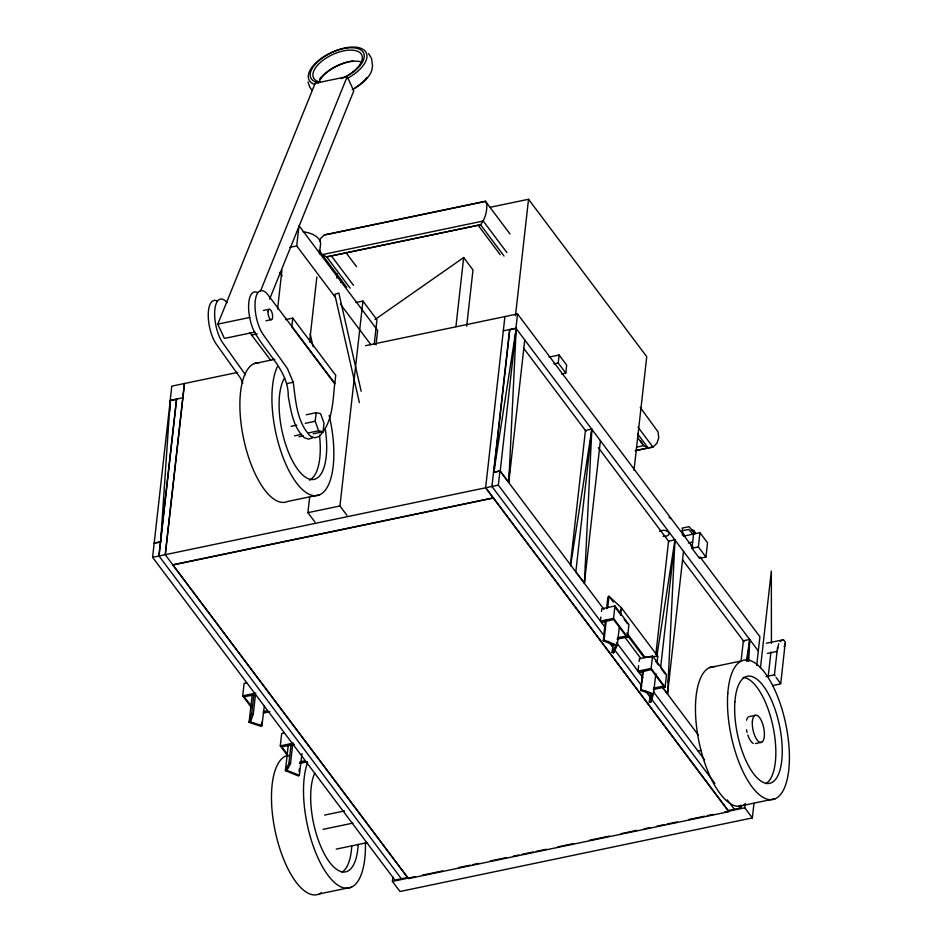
<?xml version="1.0" encoding="UTF-8"?>
<svg xmlns="http://www.w3.org/2000/svg" width="942" height="942" viewBox="0 0 942 942"><rect width="100%" height="100%" fill="white"/><g stroke="black" fill="none" stroke-linecap="round" stroke-linejoin="round"><path stroke-width="1.41" d="M778.669 643.727L777.692 649.415M772.511 685.588L780.73 683.868L785.298 642.103L783.532 639.748L766.317 643.245M169.725 410.924L170.219 400.644L176.625 399.314L158.998 556.004L401.374 878.792M748.702 661.437L749.773 639.43L743.356 640.772L741.071 661.143M509.575 470.788L508.774 482.445L500.214 471.035L516.216 328.381L509.81 329.724L493.808 472.378L500.214 471.035M585.112 572.983L584.417 583.18L575.845 571.77L591.847 429.116L585.441 430.459L570.416 564.376M585.5 567.155L585.7 564.234M668.019 686.588L667.525 693.865L662.391 687.024M668.325 682.22L668.62 677.84M372.62 66.305L371.548 58.38L368.546 53.541M655.809 673.554L653.536 693.771L650.922 702.461L649.309 702.179L652.088 694.136L640.701 690.533L642.585 671.882M619.353 626.654L617.245 645.435L613.689 652.83L612.112 652.453L615.727 645.706L603.269 640.843L605.259 621.873M606.624 608.744L607.849 597.075L608.991 596.239L621.461 607.873L657.752 656.209L657.104 661.99M301.958 753.588L299.368 775.266L286.91 770.403L287.216 767.506M264.372 705.782L261.923 725.587L250.548 721.972L253.327 713.93L255.412 694.937M286.91 770.403L290.525 763.679L292.573 744.981M184.408 383.524L165.215 554.708L407.674 877.473L394.969 880.134L152.592 557.334L170.219 400.644L160.635 541.968L154.217 543.298M158.904 556.027L176.495 399.102M165.309 554.685L184.502 383.5M277.584 309L281.964 269.977M251.455 707.477L242.706 695.832L244.096 683.433L246.722 682.879M335.164 297.119L296.706 245.897L298.979 225.668L377.648 330.442L376.023 344.89M292.762 318.125L291.796 326.686L334.775 383.912L335.729 375.352L292.762 318.125L285.567 319.621M261.923 725.587L261.264 726.435L249.1 722.326L252.173 694.878M249.1 722.326L251.702 713.636L253.834 694.654M261.417 725.022L261.735 722.208M309.553 342.111L316.842 277.066M319.444 253.94L320.41 245.261A17.792 10.503 6.4 0 0 303.183 231.909M323.071 431.754L318.655 430.788L315.193 421.262L316.159 412.702L320.574 413.668L324.024 423.193L323.071 431.754L313.144 433.826M288.158 756.355L280.28 745.876L281.682 733.477L284.307 732.935M314.934 522.021L307.904 512.672L309.706 496.693M336.789 278.114L337.271 273.851M299.368 775.266L298.555 776.055L285.391 770.662L288.311 744.663M340.568 282.506L340.851 280.033M285.391 770.662L288.935 763.303L290.996 744.945M299.05 771.675L299.379 768.754M346.962 515.333L339.944 505.984L362.929 301.063L355.97 302.512M374.198 344.466L376.965 319.762L362.929 301.063M753.977 803.361L752.352 817.903L399.997 891.497L392.414 881.406L392.908 877.049M455.916 326.709L463.676 257.543L375.034 319.503M466.69 326.156L472.99 269.954L463.676 257.543M504.924 316.583L485.625 487.779L728.001 810.567L740.706 807.918L741.036 805.069M509.634 329.523L491.936 486.461L603.963 635.52M515.474 315.676L528.533 199.268L489.64 207.393M604.976 627.16L498.342 485.13L499.943 470.859L493.526 472.201M758.31 650.993L515.933 328.205L517.535 313.945L365.508 345.69M524.776 339.791L508.774 482.445L516.216 328.381L493.808 472.378L494.621 468.056M561.479 373.974L565.789 373.079L558.217 362.988L559.112 355.004L549.045 357.1M565.789 373.079L566.684 365.096L559.112 355.004M600.419 440.526L584.417 583.18L591.847 429.116L570.558 565.907M600.584 619.742L600.89 616.986M601.502 611.476L601.82 608.72L614.938 605.977L628.938 624.605L627.549 637.004L617.045 639.194M603.269 640.843L604.069 640.042L606.365 619.601M607.672 607.92L608.991 596.239L613.324 602.009M627.549 637.004L613.548 618.376L614.938 605.977M634.001 470.282L646.742 356.688L528.533 199.268M613.689 652.83L614.007 650.004M620.648 615.102L621.461 607.873M638.158 669.786L638.629 665.653M639.088 661.519L639.394 658.764L652.523 656.021L666.512 674.66L665.123 687.059L653.312 689.52M640.701 690.533L643.421 671.34M664.864 536.316L664.275 536.328A5.028 2.967 6.4 0 1 663.298 536.233M665.123 687.059L651.134 668.42L652.523 656.021M655.82 654.69L668.561 541.144L674.967 539.813L667.525 693.865L683.527 551.211M660.601 667.902L674.967 539.813L656.809 656.444M691.958 548.291L693.559 534.032L699.965 532.689L707.536 542.78L705.935 557.04L699.529 558.382L691.958 548.291L698.363 546.961L705.935 557.04M698.363 546.961L699.965 532.689M747.324 661.26L749.773 639.43L746.405 661.025M756.697 665.393L759.911 636.733L699.977 556.91M752.352 817.903L744.769 807.824L745.263 803.455M760.441 668.149L771.333 571.029L771.439 643.351M768.177 676.78L770.945 652.052M777.527 647.389L774.454 674.766L775.066 675.861M612.112 652.453L613.077 643.975M649.309 702.179L650.298 693.524M785.287 643.198L784.133 646.86M620.083 612.041L621.002 609.262M319.55 241.305L320.492 238.538L324.389 234.888L485.424 201.247L510.011 233.993M255.035 332.043L224.396 338.437L217.802 324.13L315.17 83.285L347.198 76.596L353.792 90.891L269.624 299.085M260.286 291.596L347.198 76.596M780.164 641.573L782.743 639.806M660.33 531.017L660.318 531.064A5.028 2.967 6.4 0 0 659.741 531.488A5.028 2.967 6.4 0 1 666.029 530.699A5.028 2.967 6.4 0 1 668.844 534.455A5.028 2.967 6.4 0 1 663.298 536.186M657.752 656.209L644.034 657.516L627.29 635.226M312.591 437.9L308.493 439.125L304.337 437.712C292.997 427.327 291.066 410.771 288.24 396.464C288.711 372.314 268.882 355.605 257.225 336.529A25.01 9.82 78.2 0 1 248.594 306.48A25.01 9.82 78.2 0 1 257.484 292.515M483.116 201.918L485.424 201.247L486.778 203.813C487.191 211.196 485.248 218.944 480.55 224.749L326.674 256.883L322.164 254.646L319.22 249.96M601.479 622.509L613.595 619.506L626.1 636.168L617.611 637.616M263.383 711.657L267.422 710.657M639.053 672.564L651.181 669.55L663.686 686.212L653.783 687.919M299.615 762.043L305.008 760.7M329.229 234.063L481.68 202.224M289.736 247.346L296.706 245.897M263.43 310.471L269.071 309.294M217.802 324.13L249.83 317.442M265.962 320.798L271.602 319.621M251.538 335.093L257.284 333.892M253.951 363.659L274.84 359.302M237.596 372.408L171.797 386.149L170.196 400.421L182.901 397.76M503.228 330.866L515.933 328.205M286.827 383.606L293.233 382.264C295.753 400.762 296.695 422.487 310.742 436.382L314.899 437.783L318.997 436.57C332.82 422.946 332.797 401.316 334.751 383.217L268.14 295.082A25.01 9.82 78.2 0 0 255.235 300.945A25.01 9.82 78.2 0 0 263.642 335.187L287.428 368.569L293.233 382.264M306.232 414.774L316.159 412.702M553.896 363.895L558.217 362.988M291.113 426.302L296.777 425.113M305.279 423.335L315.193 421.262M294.563 435.816L301.652 434.344M308.729 432.861L318.655 430.788M298.979 436.782L303.23 435.887M319.785 494.738L287.746 501.427A71.156 27.93 78.2 0 1 243.366 437.547A71.156 27.93 78.2 0 1 259.344 362.682M154.194 543.075L160.599 541.732M307.904 512.672L339.944 505.984M636.415 447.156L643.61 445.66L648.108 447.897L652.947 447.073L656.845 443.411L658.729 437.9L658.117 432.001L640.242 407.427M635.167 450.594L648.108 447.897L637.663 433.991M635.697 450.676L652.947 447.073L638.028 427.197M152.592 557.334L498.342 485.13M172.786 564.788L493.29 497.847L485.719 487.768M683.527 536.151L693.559 534.055M688.366 542.945L692.664 542.039M242.706 695.832L255.835 693.088M600.431 621.119L613.548 618.376M263.265 713.094L269.824 711.716M280.28 745.876L293.409 743.132M638.005 671.163L651.134 668.42M767.306 653.442L777.232 651.369M709.514 667.607L741.542 660.919M299.532 763.409L307.398 761.772M765.952 676.544L774.559 674.849M748.855 716.662L755.048 715.367M324.625 815.089L344.56 810.921M323.024 829.36L352.932 823.108M698.281 750.986L701.131 750.385M755.46 743.556L761.642 742.261M336.212 849.119L367.545 842.572M319.338 893.923L351.378 887.223M743.309 805.375L775.337 798.675M392.414 881.406L415.434 876.602M422.617 875.106L442.752 870.903M458.577 867.594L470.082 865.192M472.955 864.591L478.713 863.39M490.217 860.988L506.031 857.679M513.225 856.184L518.983 854.983M521.856 854.382L533.36 851.968M536.233 851.368L546.301 849.272M557.805 846.87L573.631 843.561M589.445 840.264L609.58 836.049M621.084 833.646L636.91 830.349M644.104 828.842L649.85 827.641M657.045 826.146L664.24 824.639M667.113 824.038L677.18 821.942M688.684 819.528L704.498 816.231M707.383 815.631L713.129 814.43M724.633 812.028L744.769 807.824M255.47 694.725L244.143 696.668L250.819 705.558M294.457 744.533L281.729 746.723L287.557 754.495M324.389 234.888L328.016 234.264M251.702 713.636L253.327 713.93M690.992 546.16L691.181 546.207A5.028 2.967 6.4 0 1 692.853 546.925M288.935 763.303L290.525 763.679M641.372 689.685L653.536 693.771M604.069 640.042L617.245 645.435M249.689 332.502L270.731 360.327M506.914 252.586L483.211 221.017L322.164 254.646L346.75 287.392M504.041 256.036L480.55 224.749L326.674 256.883L350.153 288.17M478.242 225.421L500.202 254.67M637.463 437.465L643.61 445.66L640.654 440.962M694.972 533.466L689.014 526.66L682.09 528.109L682.55 529.486M692.923 534.279L688.708 529.428L681.773 530.876L684.763 535.974M517.535 313.945L692.923 547.526M523.693 348.257L586.077 431.342M598.382 447.721L669.008 541.791M682.479 559.725L744.086 641.773M615.821 608.214L620.825 614.879M624.157 619.33L627.502 623.769M655.903 661.602L658.411 664.934M661.743 669.373L665.076 673.813M346.02 252.68L356.571 266.716M626.842 633.024L645.011 657.222M499.943 470.859L603.94 609.368M625.088 637.534L640.949 658.67M662.108 686.836L698.246 734.96M331.513 256.071L353.474 285.308M616.445 642.409L642.88 677.628M653.454 691.711L704.569 759.794M738.952 805.575L740.706 807.918M608.273 641.408L612.783 647.248M614.443 649.627L641.867 685.988M645.282 690.698L714.919 783.438M727.248 799.864L734.407 809.237M340.415 304.113L371.007 344.854M279.538 272.379L282.153 275.876M311.932 90.22L309.836 87.312L308.034 81.907M245.367 374.669L223.278 343.618A25.01 9.82 78.2 0 1 214.811 310.048A25.01 9.82 78.2 0 1 227.081 302.618M776.137 677.486L780.459 683.35M242.765 383.323L240.657 378.343L216.872 344.96A25.01 9.82 78.2 0 1 208.241 314.899A25.01 9.82 78.2 0 1 217.119 300.945M361.163 391.295L338.837 293.021L334.775 294.363L359.361 402.599M310.177 333.809L313.097 346.632M329.158 415.387A71.156 27.93 78.2 0 1 322.717 492.866A71.156 27.93 78.2 0 1 282.047 454.68A71.156 27.93 78.2 0 1 277.337 366.744M325.19 428.586A54.683 21.466 78.2 0 1 314.875 479.172A54.683 21.466 78.2 0 1 284.684 441.351A54.683 21.466 78.2 0 1 284.661 377.824M319.491 435.18A54.683 21.466 78.2 0 1 309.459 480.126M743.191 677.439A54.683 21.466 78.2 0 1 772.887 725.976A54.683 21.466 78.2 0 1 765.987 783.567M365.402 842.56A71.156 27.93 78.2 0 1 327.369 874.447A71.156 27.93 78.2 0 1 307.551 762.573M321.328 892.781A71.156 27.93 78.2 0 1 276.324 836.178A71.156 27.93 78.2 0 1 288.17 755.331M358.16 844.256A54.683 21.466 78.2 0 1 326.356 857.444A54.683 21.466 78.2 0 1 314.84 772.911M351.755 845.586A54.683 21.466 78.2 0 1 342.017 872.115M745.287 804.232A71.156 27.93 78.2 0 1 699.517 744.227A71.156 27.93 78.2 0 1 714.896 666.63M753.27 743.415A13.895 5.452 78.2 0 1 747.83 734.995M747.088 732.417A13.895 5.452 78.2 0 1 746.547 729.756M746.594 720.206A13.895 5.452 78.2 0 1 747.936 717.368M682.208 534.656A5.028 2.967 6.4 0 1 683.704 536.245M668.997 517.064A5.028 2.967 6.4 0 1 669.656 517.535M670.162 518.076A5.028 2.967 6.4 0 1 670.492 518.653M691.593 530.558A3.427 2.025 6.4 0 1 694.972 533.525M691.334 529.863A2.355 1.389 6.4 0 1 693.795 530.558A2.355 1.389 6.4 0 1 693.913 532.112M693.83 533.243A3.427 2.025 6.4 0 1 694.278 533.572M692.959 531.535A2.355 1.389 6.4 0 1 693.324 531.724M693.865 532.206A2.355 1.389 6.4 0 1 694.089 532.748M320.492 82.201A26.682 12.788 -25.3 0 1 323.907 59.605A26.682 12.788 -25.3 0 1 360.692 53.364A26.682 12.788 -25.3 0 1 341.357 78.669M318.49 82.825A29.178 13.977 -25.3 0 1 321.257 58.828A29.178 13.977 -25.3 0 1 361.493 50.421A29.178 13.977 -25.3 0 1 344.76 77.338M314.71 84.486A31.663 15.166 -25.3 0 1 322.07 57.839A31.663 15.166 -25.3 0 1 364.154 50.15A31.663 15.166 -25.3 0 1 347.033 78.575M318.843 82.437A26.682 12.788 -25.3 0 1 337.53 65.799A26.682 12.788 -25.3 0 1 362.175 62.125M366.968 77.35A29.178 13.977 -25.3 0 1 355.205 87.677M319.562 79.21A29.178 13.977 -25.3 0 1 348.575 61.666M349.729 61.407A29.178 13.977 -25.3 0 1 353.097 60.841M372.22 66.929A31.663 15.166 -25.3 0 1 352.261 89.667M493.502 498.024L172.857 564.988L408.357 878.627L729.002 811.663L493.502 498.024M752.364 721.69A13.895 5.452 78.2 0 0 760.594 742.461A13.895 5.452 78.2 0 0 762.09 722.314A13.895 5.452 78.2 0 0 752.364 721.69M727.789 693.265A71.156 27.93 78.2 0 0 769.955 799.664A71.156 27.93 78.2 0 0 777.586 696.468A71.156 27.93 78.2 0 0 727.789 693.265M734.89 701.719A54.683 21.466 78.2 0 0 767.294 783.497A54.683 21.466 78.2 0 0 773.158 704.18A54.683 21.466 78.2 0 0 734.89 701.719M268.034 311.72A5.334 2.096 78.2 0 0 271.19 319.691A5.334 2.096 78.2 0 0 271.767 311.955A5.334 2.096 78.2 0 0 268.034 311.72"/></g></svg>
